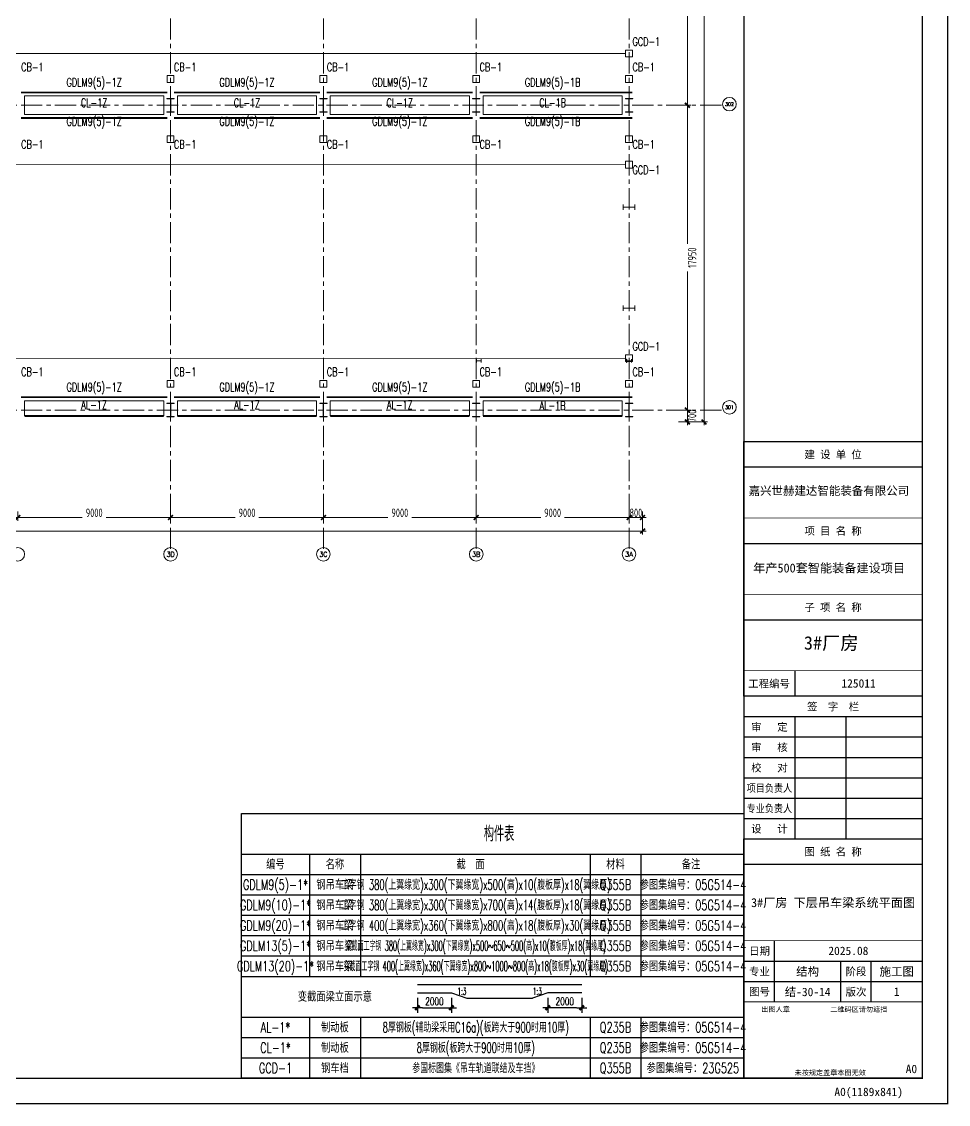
# Model space of a CAD drawing. Extents: x -1201378 to 2367219, y -619313 to 244905.
# Drawn here: x 1680472 to 1735046, y -296140 to -232373 of the extents above; entities that cross this region are included whole.
import ezdxf
from ezdxf.enums import TextEntityAlignment as Align

# ---------------------------------------------------------------- set-up
doc = ezdxf.new("R2010")
doc.units = 0
doc.header["$LTSCALE"] = 1000
doc.linetypes.add('CENTER', pattern=[2, 1.25, -0.25, 0.25, -0.25])
doc.layers.get('0').update_dxf_attribs({"linetype": 'CONTINUOUS'})
doc.layers.get('Defpoints').update_dxf_attribs({"linetype": 'CONTINUOUS'})
for name, color, linetype in [('0-cxFrame', 155, 'CONTINUOUS'), ('A-WINDOW', 140, 'CONTINUOUS'), ('TAB', 7, 'CONTINUOUS'), ('TEXT', 7, 'CONTINUOUS'), ('建-文字', 7, 'CONTINUOUS')]:
    doc.layers.add(name, color=color, linetype=linetype)
for name, color, linetype, lineweight in [('0-cxText', 131, 'CONTINUOUS', 25), ('S-axis', 111, 'CONTINUOUS', 0), ('S-col', 2, 'CONTINUOUS', 0), ('S-dote', 5, 'CENTER', 0), ('THIN', 7, 'CONTINUOUS', 0), ('吊车梁', 4, 'CONTINUOUS', 0)]:
    doc.layers.add(name, color=color, linetype=linetype, lineweight=lineweight)
doc.styles.add('_TCH_AXIS', font='COMPLEX', dxfattribs={"bigfont": 'GBCBIG'})
doc.styles.add('cx_biaoti', font='')
doc.styles.add('cx_tuming', font='simhei.ttf')
doc.styles.add('cx_tuqian1', font='')
doc.styles.add('SS1', font='tj-romans1.shx', dxfattribs={"width": 0.7, "bigfont": 'tj-hztxt1.shx'})
doc.styles.add('TSSD_Dimension', font='tssdeng.shx', dxfattribs={"width": 0.7, "bigfont": 'hztxt.shx'})
doc.styles.add('TSSD_Norm', font='tj-romans1.shx', dxfattribs={"bigfont": 'tj-hztxt.shx'})
doc.styles.add('TSSD_Rein', font='tj-romans1.shx', dxfattribs={"width": 0.7, "bigfont": 'tj-hztxt.shx'})
doc.styles.add('黑体', font='simhei.ttf', dxfattribs={"width": 0.8})
doc.styles.get('cx_biaoti').set_extended_font_data('SimSun')
doc.styles.get('cx_tuqian1').set_extended_font_data('SimSun')
doc.dimstyles.new('S-150-ARCHI', dxfattribs={"dimscale": 150, "dimtxt": 3, "dimasz": 2, "dimexe": 2, "dimexo": 2, "dimgap": 1, "dimtad": 1, "dimdec": 0, "dimzin": 0, "dimdsep": 46, "dimtxsty": 'SS1', "dimblk1": 'TT', "dimblk2": 'TT', "dimsah": 1, "dimcen": 1, "dimclrd": 256, "dimclre": 256, "dimclrt": 256, "dimadec": 0, "dimazin": 0, "dimtfac": 1, "dimtdec": 0, "dimtix": 1, "dimtmove": 2, "dimatfit": 0, "dimldrblk": 'TT', "dimfxl": 2, "dimtolj": 1, "dimtzin": 0, "dimarcsym": 0})
doc.dimstyles.new('TSSD_200_200', dxfattribs={"dimtxt": 500, "dimasz": 200, "dimexe": 200, "dimexo": 500, "dimgap": 200, "dimtad": 1, "dimdec": 0, "dimzin": 0, "dimdsep": 46, "dimtxsty": 'TSSD_Dimension', "dimblk": 'ARCHTICK', "dimcen": 0, "dimdle": 200, "dimclrt": 7, "dimadec": 0, "dimazin": 0, "dimtfac": 1, "dimtdec": 0, "dimtix": 1, "dimtmove": 2, "dimatfit": 3, "dimfxl": 1, "dimtolj": 1, "dimtzin": 0, "dimarcsym": 0})

# ---------------------------------------------------------------- blocks, each defined once
blk = doc.blocks.new('w42343243')
at = {"layer": 'S-col'}
blk.add_lwpolyline([(-165069, 621020), (-164639, 621020), (-164639, 621002), (-164848, 621002), (-164848, 620238), (-164639, 620238), (-164639, 620220), (-165069, 620220), (-165069, 620238), (-164860, 620238), (-164860, 621002), (-165069, 621002)], close=True, dxfattribs=at)
blk = doc.blocks.new('42343')
at = {"layer": 'A-WINDOW'}
for p in [(9000, -53750), (18000, -53750), (27000, -53750), (36000, -53750), (9000, -71700), (18000, -71700), (27000, -71700), (36000, -71700)]:
    blk.add_blockref('w42343243', p, dxfattribs=at)
blk = doc.blocks.new('_ArchTick')
at = {"color": 0, "linetype": 'ByBlock', "const_width": 0.5}
blk.add_lwpolyline([(-0.71, -0.71), (0.71, 0.71)], dxfattribs=at)
blk = doc.blocks.new('*D504')
at = {"layer": 'Defpoints', "color": 0, "transparency": 16777216}
for p in [(-119758, -360718), (-110758, -360718), (-110758, -361576)]:
    blk.add_point(p, dxfattribs=at)
at = {"layer": 'S-axis', "color": 0, "lineweight": -2, "transparency": 16777216}
for p, q in [((-119758, -361218), (-119758, -361776)), ((-110758, -361218), (-110758, -361776)), ((-119958, -361576), (-115957, -361576)), ((-110558, -361576), (-114560, -361576))]:
    blk.add_line(p, q, dxfattribs=at)
at = {"layer": 'S-axis', "color": 0, "lineweight": -2, "transparency": 16777216, "xscale": 200, "yscale": 200, "zscale": 200, "rotation": 180}
blk.add_blockref('_ArchTick', (-119758, -361576), dxfattribs=at)
at = {"layer": 'S-axis', "color": 0, "lineweight": -2, "transparency": 16777216, "xscale": 200, "yscale": 200, "zscale": 200}
blk.add_blockref('_ArchTick', (-110758, -361576), dxfattribs=at)
at = {"layer": 'S-axis', "color": 7, "transparency": 16777216, "insert": (-115258, -361301), "char_height": 500, "attachment_point": 5, "style": 'TSSD_Dimension'}
blk.add_mtext('\\A1;9000', dxfattribs=at)
blk = doc.blocks.new('*D505')
at = {"layer": 'Defpoints', "color": 0, "transparency": 16777216}
for p in [(-110758, -360718), (-101758, -360718), (-101758, -361576)]:
    blk.add_point(p, dxfattribs=at)
at = {"layer": 'S-axis', "color": 0, "lineweight": -2, "transparency": 16777216}
for p, q in [((-110758, -361218), (-110758, -361776)), ((-101758, -361218), (-101758, -361776)), ((-110958, -361576), (-106957, -361576)), ((-101558, -361576), (-105560, -361576))]:
    blk.add_line(p, q, dxfattribs=at)
at = {"layer": 'S-axis', "color": 0, "lineweight": -2, "transparency": 16777216, "xscale": 200, "yscale": 200, "zscale": 200, "rotation": 180}
blk.add_blockref('_ArchTick', (-110758, -361576), dxfattribs=at)
at = {"layer": 'S-axis', "color": 0, "lineweight": -2, "transparency": 16777216, "xscale": 200, "yscale": 200, "zscale": 200}
blk.add_blockref('_ArchTick', (-101758, -361576), dxfattribs=at)
at = {"layer": 'S-axis', "color": 7, "transparency": 16777216, "insert": (-106258, -361301), "char_height": 500, "attachment_point": 5, "style": 'TSSD_Dimension'}
blk.add_mtext('\\A1;9000', dxfattribs=at)
blk = doc.blocks.new('*D506')
at = {"layer": 'Defpoints', "color": 0, "transparency": 16777216}
for p in [(-101758, -360718), (-92758, -360718), (-92758, -361576)]:
    blk.add_point(p, dxfattribs=at)
at = {"layer": 'S-axis', "color": 0, "lineweight": -2, "transparency": 16777216}
for p, q in [((-101758, -361218), (-101758, -361776)), ((-92758, -361218), (-92758, -361776)), ((-101958, -361576), (-97957, -361576)), ((-92558, -361576), (-96560, -361576))]:
    blk.add_line(p, q, dxfattribs=at)
at = {"layer": 'S-axis', "color": 0, "lineweight": -2, "transparency": 16777216, "xscale": 200, "yscale": 200, "zscale": 200, "rotation": 180}
blk.add_blockref('_ArchTick', (-101758, -361576), dxfattribs=at)
at = {"layer": 'S-axis', "color": 0, "lineweight": -2, "transparency": 16777216, "xscale": 200, "yscale": 200, "zscale": 200}
blk.add_blockref('_ArchTick', (-92758, -361576), dxfattribs=at)
at = {"layer": 'S-axis', "color": 7, "transparency": 16777216, "insert": (-97258, -361301), "char_height": 500, "attachment_point": 5, "style": 'TSSD_Dimension'}
blk.add_mtext('\\A1;9000', dxfattribs=at)
blk = doc.blocks.new('*D507')
at = {"layer": 'Defpoints', "color": 0, "transparency": 16777216}
for p in [(-92758, -360718), (-83758, -360718), (-83758, -361576)]:
    blk.add_point(p, dxfattribs=at)
at = {"layer": 'S-axis', "color": 0, "lineweight": -2, "transparency": 16777216}
for p, q in [((-92758, -361218), (-92758, -361776)), ((-83758, -361218), (-83758, -361776)), ((-92958, -361576), (-88957, -361576)), ((-83558, -361576), (-87560, -361576))]:
    blk.add_line(p, q, dxfattribs=at)
at = {"layer": 'S-axis', "color": 0, "lineweight": -2, "transparency": 16777216, "xscale": 200, "yscale": 200, "zscale": 200, "rotation": 180}
blk.add_blockref('_ArchTick', (-92758, -361576), dxfattribs=at)
at = {"layer": 'S-axis', "color": 0, "lineweight": -2, "transparency": 16777216, "xscale": 200, "yscale": 200, "zscale": 200}
blk.add_blockref('_ArchTick', (-83758, -361576), dxfattribs=at)
at = {"layer": 'S-axis', "color": 7, "transparency": 16777216, "insert": (-88258, -361301), "char_height": 500, "attachment_point": 5, "style": 'TSSD_Dimension'}
blk.add_mtext('\\A1;9000', dxfattribs=at)
blk = doc.blocks.new('*D508')
at = {"layer": 'Defpoints', "color": 0, "transparency": 16777216}
for p in [(-83758, -360718), (-82958, -360718), (-82958, -361576)]:
    blk.add_point(p, dxfattribs=at)
at = {"layer": 'S-axis', "color": 0, "lineweight": -2, "transparency": 16777216}
for p, q in [((-83758, -361218), (-83758, -361776)), ((-82958, -361218), (-82958, -361776)), ((-83958, -361576), (-82758, -361576))]:
    blk.add_line(p, q, dxfattribs=at)
at = {"layer": 'S-axis', "color": 0, "lineweight": -2, "transparency": 16777216, "xscale": 200, "yscale": 200, "zscale": 200, "rotation": 180}
blk.add_blockref('_ArchTick', (-83758, -361576), dxfattribs=at)
at = {"layer": 'S-axis', "color": 0, "lineweight": -2, "transparency": 16777216, "xscale": 200, "yscale": 200, "zscale": 200}
blk.add_blockref('_ArchTick', (-82958, -361576), dxfattribs=at)
at = {"layer": 'S-axis', "color": 7, "transparency": 16777216, "insert": (-83358, -361301), "char_height": 500, "attachment_point": 5, "style": 'TSSD_Dimension'}
blk.add_mtext('\\A1;800', dxfattribs=at)
blk = doc.blocks.new('*D512')
at = {"layer": 'Defpoints', "color": 0, "transparency": 16777216}
for p in [(-81336, -319348), (-81336, -337298), (-80320, -337298)]:
    blk.add_point(p, dxfattribs=at)
at = {"layer": 'S-axis', "color": 0, "lineweight": -2, "transparency": 16777216}
for p, q in [((-80836, -319348), (-80120, -319348)), ((-80320, -319148), (-80320, -327517)), ((-80320, -337498), (-80320, -329129)), ((-80836, -337298), (-80120, -337298))]:
    blk.add_line(p, q, dxfattribs=at)
at = {"layer": 'S-axis', "color": 0, "lineweight": -2, "transparency": 16777216, "xscale": 200, "yscale": 200, "zscale": 200}
for p, rotation in [((-80320, -319348), 90), ((-80320, -337298), 270)]:
    blk.add_blockref('_ArchTick', p, dxfattribs=dict(at, rotation=rotation))
at = {"layer": 'S-axis', "color": 7, "transparency": 16777216, "insert": (-80045, -328323), "char_height": 500, "attachment_point": 5, "rotation": 90, "style": 'TSSD_Dimension'}
blk.add_mtext('\\A1;17950', dxfattribs=at)
blk = doc.blocks.new('*D513')
at = {"layer": 'Defpoints', "color": 0, "transparency": 16777216}
for p in [(-81336, -337298), (-81336, -355248), (-80320, -355248)]:
    blk.add_point(p, dxfattribs=at)
at = {"layer": 'S-axis', "color": 0, "lineweight": -2, "transparency": 16777216}
for p, q in [((-80836, -337298), (-80120, -337298)), ((-80320, -337098), (-80320, -345467)), ((-80320, -355448), (-80320, -347079)), ((-80836, -355248), (-80120, -355248))]:
    blk.add_line(p, q, dxfattribs=at)
at = {"layer": 'S-axis', "color": 0, "lineweight": -2, "transparency": 16777216, "xscale": 200, "yscale": 200, "zscale": 200}
for p, rotation in [((-80320, -337298), 90), ((-80320, -355248), 270)]:
    blk.add_blockref('_ArchTick', p, dxfattribs=dict(at, rotation=rotation))
at = {"layer": 'S-axis', "color": 7, "transparency": 16777216, "insert": (-80045, -346273), "char_height": 500, "attachment_point": 5, "rotation": 90, "style": 'TSSD_Dimension'}
blk.add_mtext('\\A1;17950', dxfattribs=at)
blk = doc.blocks.new('*D514')
at = {"layer": 'Defpoints', "color": 0, "transparency": 16777216}
for p in [(-81336, -355248), (-81336, -355948), (-80320, -355948)]:
    blk.add_point(p, dxfattribs=at)
at = {"layer": 'S-axis', "color": 0, "lineweight": -2, "transparency": 16777216}
for p, q in [((-80320, -355048), (-80320, -356148)), ((-80836, -355248), (-80120, -355248)), ((-80836, -355948), (-80120, -355948))]:
    blk.add_line(p, q, dxfattribs=at)
at = {"layer": 'S-axis', "color": 0, "lineweight": -2, "transparency": 16777216, "xscale": 200, "yscale": 200, "zscale": 200}
for p, rotation in [((-80320, -355248), 90), ((-80320, -355948), 270)]:
    blk.add_blockref('_ArchTick', p, dxfattribs=dict(at, rotation=rotation))
at = {"layer": 'S-axis', "color": 7, "transparency": 16777216, "insert": (-80045, -355598), "char_height": 500, "attachment_point": 5, "rotation": 90, "style": 'TSSD_Dimension'}
blk.add_mtext('\\A1;700', dxfattribs=at)
blk = doc.blocks.new('*D457')
at = {"layer": 'Defpoints', "color": 0, "transparency": 16777216}
for p in [(-81236, -282748), (-81236, -355948), (-79341, -355948)]:
    blk.add_point(p, dxfattribs=at)
at = {"layer": 'S-axis', "color": 0, "lineweight": -2, "transparency": 16777216}
for p, q in [((-80736, -282748), (-79141, -282748)), ((-79341, -282548), (-79341, -318516)), ((-79341, -356148), (-79341, -320181)), ((-80736, -355948), (-79141, -355948))]:
    blk.add_line(p, q, dxfattribs=at)
at = {"layer": 'S-axis', "color": 0, "lineweight": -2, "transparency": 16777216, "xscale": 200, "yscale": 200, "zscale": 200}
for p, rotation in [((-79341, -282748), 90), ((-79341, -355948), 270)]:
    blk.add_blockref('_ArchTick', p, dxfattribs=dict(at, rotation=rotation))
at = {"layer": 'S-axis', "color": 7, "transparency": 16777216, "insert": (-79066, -319348), "char_height": 500, "attachment_point": 5, "rotation": 90, "style": 'TSSD_Dimension'}
blk.add_mtext('\\A1;73200', dxfattribs=at)
blk = doc.blocks.new('*D458')
at = {"layer": 'Defpoints', "color": 0, "transparency": 16777216}
for p in [(-268658, -360818), (-82958, -360818), (-82958, -362376)]:
    blk.add_point(p, dxfattribs=at)
at = {"layer": 'S-axis', "color": 0, "lineweight": -2, "transparency": 16777216}
for p, q in [((-268658, -361318), (-268658, -362576)), ((-82958, -361318), (-82958, -362576)), ((-268858, -362376), (-176749, -362376)), ((-82758, -362376), (-174868, -362376))]:
    blk.add_line(p, q, dxfattribs=at)
at = {"layer": 'S-axis', "color": 0, "lineweight": -2, "transparency": 16777216, "xscale": 200, "yscale": 200, "zscale": 200, "rotation": 180}
blk.add_blockref('_ArchTick', (-268658, -362376), dxfattribs=at)
at = {"layer": 'S-axis', "color": 0, "lineweight": -2, "transparency": 16777216, "xscale": 200, "yscale": 200, "zscale": 200}
blk.add_blockref('_ArchTick', (-82958, -362376), dxfattribs=at)
at = {"layer": 'S-axis', "color": 7, "transparency": 16777216, "insert": (-175808, -362101), "char_height": 500, "attachment_point": 5, "style": 'TSSD_Dimension'}
blk.add_mtext('\\A1;185700', dxfattribs=at)
blk = doc.blocks.new('zjcx_lan_qianzi(Dragon)')
for p, q in [((-7000, 4800), (0, 4800)), ((-5000, 4800), (-5000, 0)), ((-3000, 4800), (-3000, 0)), ((-7000, 4000), (0, 4000)), ((-7000, 3200), (0, 3200)), ((-7000, 2400), (0, 2400)), ((-7000, 1600), (0, 1600)), ((-7000, 800), (0, 800))]:
    blk.add_line(p, q)
at = {"const_width": 30}
blk.add_lwpolyline([(-7000, 5600), (0, 5600)], dxfattribs=at)
blk.add_lwpolyline([(-7000, 5600), (0, 5600), (0, 0), (-7000, 0)], close=True, dxfattribs=at)
at = {"style": 'cx_biaoti'}
for s, p in [('签  字  栏', (-3500, 5200)), ('审   定', (-6000, 4400)), ('审   核', (-6000, 3600)), ('校   对', (-6000, 2800)), ('设   计', (-6000, 400))]:
    blk.add_text(s, height=300, dxfattribs=at).set_placement(p, align=Align.MIDDLE)
at = {"style": 'cx_biaoti', "width": 0.85}
for s, p in [('项目负责人', (-6000, 2000)), ('专业负责人', (-6000, 1200))]:
    blk.add_text(s, height=300, dxfattribs=at).set_placement(p, align=Align.MIDDLE)
blk = doc.blocks.new('T-签字(Dragon)')
at = {"layer": '0-cxFrame'}
blk.add_blockref('zjcx_lan_qianzi(Dragon)', (0, 0), dxfattribs=at)
blk = doc.blocks.new('zjcx_lan_tuming(Dragon)')
for p, q in [((-7000, 8400), (0, 8400)), ((-5800, 3000), (-5800, 5400)), ((-7000, 4600), (0, 4600)), ((-3200, 3000), (-3200, 4600)), ((-2000, 3000), (-2000, 4600)), ((-7000, 3800), (0, 3800))]:
    blk.add_line(p, q)
at = {"const_width": 30}
for points in [[(-7000, 9400), (0, 9400)], [(-7000, 5400), (0, 5400)], [(-7000, 3000), (0, 3000)], [(-7000, 0), (0, 0)]]:
    blk.add_lwpolyline(points, dxfattribs=at)
blk.add_lwpolyline([(-7000, 9400), (0, 9400), (0, 0), (-7000, 0)], close=True)
at = {"style": 'cx_biaoti'}
for s, p in [('图 纸 名 称', (-3500, 8900)), ('日期', (-6388, 5000)), ('专业', (-6388, 4200)), ('阶段', (-2600, 4200)), ('图号', (-6388, 3400)), ('版次', (-2600, 3400))]:
    blk.add_text(s, height=300, dxfattribs=at).set_placement(p, align=Align.MIDDLE)
for s, p in [('出图人章', (-6316, 2607)), ('二维码区请勿遮挡', (-3609, 2607)), ('未按规定盖章本图无效', (-5013, 120))]:
    blk.add_text(s, height=200, dxfattribs=at).set_placement(p)
blk = doc.blocks.new('T-图签(Dragon)')
blk.add_blockref('zjcx_lan_tuming(Dragon)', (0, 0))
at = {"color": 3, "style": 'cx_biaoti'}
for s, p in [('2025.08', (-2900, 5000)), ('施工图', (-1000, 4200))]:
    blk.add_text(s, height=330, dxfattribs=at).set_placement(p, align=Align.MIDDLE)
blk = doc.blocks.new('zjcx_lan_xiangmu(Dragon)')
for p, q in [((-7000, 9000), (0, 9000)), ((-7000, 6000), (0, 6000)), ((-7000, 3000), (0, 3000)), ((-5000, 1000), (-5000, 0))]:
    blk.add_line(p, q)
at = {"const_width": 30}
for points in [[(-7000, 10000), (0, 10000)], [(-7000, 7000), (0, 7000)], [(-7000, 7000), (0, 7000)], [(-7000, 4000), (0, 4000)], [(-7000, 4000), (0, 4000)], [(-7000, 1000), (0, 1000)], [(-7000, 0), (0, 0)]]:
    blk.add_lwpolyline(points, dxfattribs=at)
blk.add_lwpolyline([(-7000, 10000), (0, 10000), (0, 0), (-7000, 0)], close=True)
at = {"style": 'cx_biaoti'}
for s, p in [('建 设 单 位', (-3500, 9500)), ('项 目 名 称', (-3500, 6500)), ('子 项 名 称', (-3500, 3500)), ('工程编号', (-6013, 500))]:
    blk.add_text(s, height=300, dxfattribs=at).set_placement(p, align=Align.MIDDLE)
blk = doc.blocks.new('T-项目(Dragon)')
blk.add_blockref('zjcx_lan_xiangmu(Dragon)', (0, 0))
at = {"color": 3, "style": 'cx_tuming'}
for s, height, p in [('嘉兴世赫建达智能装备有限公司', 330, (-6816, 7901)), ('年产500套智能装备建设项目 ', 350, (-6638, 4859))]:
    blk.add_text(s, height=height, dxfattribs=at).set_placement(p)
blk = doc.blocks.new('zjcx_T0(Dragon)')
at = {"layer": '0-cxFrame', "const_width": 50}
blk.add_lwpolyline([(0, 82100), (-7000, 82100), (-7000, 0), (0, 0)], close=True, dxfattribs=at)
at = {"layer": '0-cxFrame'}
for name, p in [('T-项目(Dragon)', (0, 15000)), ('T-签字(Dragon)', (0, 9400)), ('T-图签(Dragon)', (0, 0))]:
    blk.add_blockref(name, p, dxfattribs=at)
blk = doc.blocks.new('TK22.A0 L(Dragon)')
at = {"layer": '0-cxFrame', "color": 7, "const_width": 0.5}
blk.add_lwpolyline([(0, 0), (-1486, 0), (-1486, 841), (0, 841)], close=True, dxfattribs=at)
at = {"layer": '0-cxFrame', "const_width": 0.5}
for points in [[(-80, 10), (-1466, 10), (-1466, 831), (-80, 831)], [(-10, 10), (-80, 10), (-80, 831), (-10, 831)]]:
    blk.add_lwpolyline(points, close=True, dxfattribs=at)
at = {"layer": '0-cxFrame', "xscale": 0.009999999999999998, "yscale": 0.009999999999999998, "zscale": 0.009999999999999998}
blk.add_blockref('zjcx_T0(Dragon)', (-10, 10), dxfattribs=at)
at = {"style": '黑体', "flags": 4}
blk.add_attdef('图幅', text='', height=3.3, dxfattribs=at).set_placement((-40, 3), align=Align.RIGHT)
at = {"layer": '0-cxFrame', "style": '黑体'}
blk.add_text('(1189x841)', height=3.3, dxfattribs=at).set_placement((-40, 3))
at = {"layer": '0-cxText', "flags": 4}
for tag, height, style, p in [('建设单位', 3.5, 'cx_tuming', (-45, 240)), ('项目名称', 3.5, 'cx_tuming', (-45, 210)), ('子项名称', 3.5, 'cx_tuming', (-45, 180)), ('工程编号', 3.3, 'cx_tuqian1', (-35, 165)), ('图名1', 3.5, 'cx_tuming', (-45, 87)), ('图名2', 3.5, 'cx_tuming', (-45, 79)), ('图名3', 3.5, 'cx_tuming', (-45, 71)), ('出图日期', 3.3, 'cx_tuqian1', (-39, 60)), ('专业', 3.3, 'cx_tuqian1', (-55, 52)), ('图号', 3.3, 'cx_tuqian1', (-55, 44)), ('版次', 3.3, 'cx_tuqian1', (-20, 44))]:
    blk.add_attdef(tag, text='', height=height, dxfattribs=dict(at, style=style)).set_placement(p, align=Align.MIDDLE)
at = {"layer": 'Defpoints', "color": 6, "flags": 4}
for tag, height, style, p in [('tufu', 3.3, '黑体', (-12, 12)), ('dwfname', 4, 'cx_tuqian1', (-80, 3))]:
    blk.add_attdef(tag, text='', height=height, dxfattribs=dict(at, style=style)).set_placement(p, align=Align.RIGHT)
blk = doc.blocks.new('nt66')
at = {"layer": 'S-col'}
blk.add_lwpolyline([(-195790, 766820), (-195490, 766820), (-195490, 766808), (-195636, 766808), (-195636, 766132), (-195490, 766132), (-195490, 766120), (-195790, 766120), (-195790, 766132), (-195644, 766132), (-195644, 766808), (-195790, 766808)], close=True, dxfattribs=at)
blk = doc.blocks.new('TT')
blk.add_line((-0.97, 0), (0.97, 0))
at = {"const_width": 0.45}
blk.add_lwpolyline([(-0.44, -0.44), (0.44, 0.44)], dxfattribs=at)
blk = doc.blocks.new('*D6339')
at = {"layer": 'Defpoints', "color": 0, "transparency": 16777216}
for p in [(803780, -285976), (805780, -285976), (805780, -286852)]:
    blk.add_point(p, dxfattribs=at)
at = {"layer": 'TEXT', "lineweight": -2, "transparency": 16777216}
for p, q in [((803780, -286276), (803780, -287152)), ((805780, -286276), (805780, -287152)), ((804080, -286852), (805480, -286852))]:
    blk.add_line(p, q, dxfattribs=at)
at = {"layer": 'TEXT', "lineweight": -2, "transparency": 16777216, "xscale": 300, "yscale": 300, "zscale": 300, "rotation": 180}
blk.add_blockref('TT', (803780, -286852), dxfattribs=at)
at = {"layer": 'TEXT', "lineweight": -2, "transparency": 16777216, "xscale": 300, "yscale": 300, "zscale": 300}
blk.add_blockref('TT', (805780, -286852), dxfattribs=at)
at = {"layer": 'TEXT', "transparency": 16777216, "insert": (804780, -286477), "char_height": 450, "attachment_point": 5, "style": 'SS1'}
blk.add_mtext('\\A1;2000', dxfattribs=at)
blk = doc.blocks.new('*D6340')
at = {"layer": 'Defpoints', "color": 0, "transparency": 16777216}
for p in [(811456, -285976), (813456, -285976), (811456, -286852)]:
    blk.add_point(p, dxfattribs=at)
at = {"layer": 'TEXT', "lineweight": -2, "transparency": 16777216}
for p, q in [((811456, -286276), (811456, -287152)), ((813456, -286276), (813456, -287152)), ((813156, -286852), (811756, -286852))]:
    blk.add_line(p, q, dxfattribs=at)
at = {"layer": 'TEXT', "lineweight": -2, "transparency": 16777216, "xscale": 300, "yscale": 300, "zscale": 300, "rotation": 180}
blk.add_blockref('TT', (811456, -286852), dxfattribs=at)
at = {"layer": 'TEXT', "lineweight": -2, "transparency": 16777216, "xscale": 300, "yscale": 300, "zscale": 300}
blk.add_blockref('TT', (813456, -286852), dxfattribs=at)
at = {"layer": 'TEXT', "transparency": 16777216, "insert": (812456, -286477), "char_height": 450, "attachment_point": 5, "style": 'SS1'}
blk.add_mtext('\\A1;2000', dxfattribs=at)
blk = doc.blocks.new('3#轴网')
at = {"layer": 'S-axis'}
for centre in [(-77846.7, -337233.9), (-77846.7, -355083.9), (-119758.5, -363744.2), (-110758.5, -363744.2), (-101758.5, -363744.2), (-92758.5, -363744.2), (-83758.5, -363744.2)]:
    blk.add_circle(centre, 400, dxfattribs=at)
at = {"layer": 'S-dote'}
for p, q in [((-110758.5, -363428.2), (-110758.5, -277944.2)), ((-101758.5, -363428.2), (-101758.5, -277944.2)), ((-92758.5, -363428.2), (-92758.5, -277944.2)), ((-83758.5, -363428.2), (-83758.5, -277944.2)), ((-78316.2, -337298.2), (-273210.6, -337298.2)), ((-78316.2, -355248.2), (-273210.6, -355248.2))]:
    blk.add_line(p, q, dxfattribs=at)
at = {"layer": 'S-axis', "style": '_TCH_AXIS'}
for s, height, p, p2 in [('302', 206.28, (-78107, -337337), (-77586.4, -337337)), ('301', 224.46, (-78103.2, -355196.1), (-77590.1, -355196.1)), ('3D', 282.17, (-111000.3, -363885.3), (-110516.6, -363885.3)), ('3C', 294.28, (-101996.7, -363891.4), (-101520.2, -363891.4)), ('3B', 282.17, (-93000.3, -363885.3), (-92516.6, -363885.3)), ('3A', 276.42, (-84002, -363882.4), (-83515, -363882.4))]:
    blk.add_text(s, height=height, dxfattribs=at).set_placement(p, p2, align=Align.FIT)
at = {"layer": 'S-axis'}
for base, p1, p2, angle, picture, middle in [((-79340.7, -355948.2), (-81236.2, -282748.2), (-81236.2, -355948.2), 270, '*D457', (-79065.7, -319348.2)), ((-80320.4, -337298.2), (-81336.2, -319348.2), (-81336.2, -337298.2), 270, '*D512', (-80045.4, -328323.2)), ((-80320.4, -355248.2), (-81336.2, -337298.2), (-81336.2, -355248.2), 270, '*D513', (-80045.4, -346273.2)), ((-80320.4, -355948.2), (-81336.2, -355248.2), (-81336.2, -355948.2), 270, '*D514', (-80045.4, -355598.2)), ((-82958.5, -362376), (-268658.5, -360818), (-82958.5, -360818), 0, '*D458', (-175808.5, -362101)), ((-110758.5, -361576), (-119758.5, -360718), (-110758.5, -360718), 0, '*D504', (-115258.5, -361301)), ((-101758.5, -361576), (-110758.5, -360718), (-101758.5, -360718), 0, '*D505', (-106258.5, -361301)), ((-92758.5, -361576), (-101758.5, -360718), (-92758.5, -360718), 0, '*D506', (-97258.5, -361301)), ((-83758.5, -361576), (-92758.5, -360718), (-83758.5, -360718), 0, '*D507', (-88258.5, -361301)), ((-82958.5, -361576), (-83758.5, -360718), (-82958.5, -360718), 0, '*D508', (-83358.5, -361301))]:
    dim = blk.add_linear_dim(base=base, p1=p1, p2=p2, angle=angle, dimstyle='TSSD_200_200', dxfattribs=at)
    dim.commit()
    dim.dimension.update_dxf_attribs({"geometry": picture, "text_midpoint": middle, "dimtype": 161})
blk = doc.blocks.new('吊车梁构件表')
at = {"layer": 'TAB'}
for p, q in [((793419.4, -277802.2), (823008.3, -277802.2)), ((797419.4, -277802.2), (797419.4, -285002.2)), ((800419.4, -277802.2), (800419.4, -285002.2)), ((813943.5, -277802.2), (813943.5, -285002.2)), ((816943.5, -277802.2), (816943.5, -285002.2)), ((793419.4, -279002.2), (823008.3, -279002.2)), ((793419.4, -280202.2), (823008.3, -280202.2)), ((793419.4, -281402.2), (823008.3, -281402.2)), ((793419.4, -282602.2), (823008.3, -282602.2)), ((793419.4, -283802.2), (823008.3, -283802.2)), ((793419.4, -285002.2), (823008.3, -285002.2)), ((793419.4, -287402.2), (823008.3, -287402.2)), ((797419.4, -287402.2), (797419.4, -291002.2)), ((800419.4, -287402.2), (800419.4, -291002.2)), ((813943.5, -287402.2), (813943.5, -291002.2)), ((816943.5, -287402.2), (816943.5, -291002.2)), ((793419.4, -288602.2), (823008.3, -288602.2)), ((793419.4, -289802.2), (823008.3, -289802.2))]:
    blk.add_line(p, q, dxfattribs=at)
blk.add_lwpolyline([(793419.4, -275402.2), (823008.3, -275402.2), (823008.3, -291002.2), (793419.4, -291002.2)], close=True, dxfattribs=at)
at = {"layer": 'TEXT'}
for p, q in [((803780.1, -285476.5), (813455.7, -285476.5)), ((803780.1, -285976.5), (805780.1, -285976.5)), ((805780.1, -285976.5), (806680.1, -286276.5)), ((806680.1, -286276.5), (810555.7, -286276.5)), ((811455.7, -285976.5), (810555.7, -286276.5)), ((813455.7, -285976.5), (811455.7, -285976.5))]:
    blk.add_line(p, q, dxfattribs=at)
at = {"layer": 'TEXT', "style": 'TSSD_Norm'}
for s, height, width, p in [('构件表', 900, 0.7, (808586.7, -276602.2)), ('编号', 600, 0.7, (795419.4, -278402.2)), ('名称', 600, 0.7, (798919.4, -278402.2)), ('截  面', 600, 0.7, (806912.2, -278402.2)), ('材料', 600, 0.7, (815443.5, -278402.2)), ('备注', 600, 0.7, (819890.1, -278402.2)), ('GDLM9(5)-1*', 600, 0.7, (795419.4, -279602.2)), ('钢吊车梁', 600, 0.7, (798919.4, -279602.2)), ('工字钢 380(上翼缘宽)x300(下翼缘宽)x500(高)x10(腹板厚)x18(翼缘厚)', 600, 0.6, (807217.6, -279602.2)), ('参图集编号：05G514-4', 600, 0.7, (820003.1, -279602.2)), ('Q355B', 600, 0.7, (815443.5, -279602.2)), ('GDLM9(10)-1*', 600, 0.7, (795419.4, -280802.2)), ('钢吊车梁', 600, 0.7, (798919.4, -280802.2)), ('工字钢 380(上翼缘宽)x300(下翼缘宽)x700(高)x14(腹板厚)x18(翼缘厚)', 600, 0.6, (807217.6, -280802.2)), ('Q355B', 600, 0.7, (815443.5, -280802.2)), ('参图集编号：05G514-4', 600, 0.7, (820003.1, -280802.2)), ('GDLM9(20)-1*', 600, 0.7, (795419.4, -282002.2)), ('钢吊车梁', 600, 0.7, (798919.4, -282002.2)), ('工字钢 400(上翼缘宽)x360(下翼缘宽)x800(高)x18(腹板厚)x30(翼缘厚)', 600, 0.6, (807217.6, -282002.2)), ('Q355B', 600, 0.7, (815443.5, -282002.2)), ('参图集编号：05G514-4', 600, 0.7, (820003.1, -282002.2)), ('GDLM13(5)-1*', 600, 0.7, (795419.4, -283202.2)), ('钢吊车梁', 600, 0.7, (798919.4, -283202.2)), ('变截面工字钢 380(上翼缘宽)x300(下翼缘宽)x500~650~500(高)x10(腹板厚)x18(翼缘厚)', 600, 0.45, (807217.6, -283202.2)), ('Q355B', 600, 0.7, (815443.5, -283202.2)), ('参图集编号：05G514-4', 600, 0.7, (820003.1, -283202.2)), ('GDLM13(20)-1*', 600, 0.7, (795419.4, -284402.2)), ('钢吊车梁', 600, 0.7, (798919.4, -284402.2)), ('变截面工字钢 400(上翼缘宽)x360(下翼缘宽)x800~1000~800(高)x18(腹板厚)x30(翼缘厚)', 600, 0.45, (807217.6, -284402.2)), ('Q355B', 600, 0.7, (815443.5, -284402.2)), ('参图集编号：05G514-4', 600, 0.7, (820003.1, -284402.2)), ('变截面梁立面示意', 600, 0.7, (798919.4, -286192.9)), ('1:3', 400, 0.5, (806398.9, -285885.3)), ('1:3', 400, 0.5, (810836.9, -285885.3)), ('AL-1*', 600, 0.7, (795419.4, -288002.2)), ('制动板', 600, 0.7, (798919.4, -288002.2)), ('8厚钢板(辅助梁采用C16a)(板跨大于900时用10厚)', 600, 0.6, (807217.6, -288002.2)), ('Q235B', 600, 0.7, (815443.5, -288002.2)), ('参图集编号：05G514-4', 600, 0.7, (820003.1, -288002.2)), ('制动板', 600, 0.7, (798919.4, -289202.2)), ('8厚钢板(板跨大于900时用10厚)', 600, 0.6, (807217.6, -289202.2)), ('参图集编号：05G514-4', 600, 0.7, (820003.1, -289202.2)), ('CL-1*', 600, 0.7, (795419.4, -289202.2)), ('Q235B', 600, 0.7, (815443.5, -289202.2)), ('GCD-1', 600, 0.7, (795419.4, -290402.2)), ('钢车档', 600, 0.7, (798919.4, -290402.2)), ('参国标图集《吊车轨道联结及车挡》', 600, 0.6, (807217.6, -290402.2)), ('Q355B', 600, 0.7, (815443.5, -290402.2)), ('参图集编号：23G525', 600, 0.7, (820003.1, -290402.2))]:
    blk.add_text(s, height=height, dxfattribs=dict(at, width=width)).set_placement(p, align=Align.MIDDLE_CENTER)
at = {"layer": 'TEXT'}
dim = blk.add_linear_dim(base=(805780.1, -286851.6), p1=(803780.1, -285976.5), p2=(805780.1, -285976.5), dimstyle='S-150-ARCHI', dxfattribs=at)
dim.commit()
dim.dimension.update_dxf_attribs({"geometry": '*D6339', "text_midpoint": (804780.1, -286476.6)})
dim = blk.add_linear_dim(base=(811455.7, -286851.6), p1=(813455.7, -285976.5), p2=(811455.7, -285976.5), angle=180, dimstyle='S-150-ARCHI', dxfattribs=at)
dim.commit()
dim.dimension.update_dxf_attribs({"geometry": '*D6340', "text_midpoint": (812455.7, -286476.6)})

msp = doc.modelspace()

# ---------------------------------------------------------------- linework, layer by layer
at = {"layer": 'S-col'}
for points in [[(1707241.5, -252448.2), (1707241.5, -252248.2), (1707253.5, -252248.2), (1707253.5, -252344.2), (1707529.5, -252344.2), (1707529.5, -252248.2), (1707541.5, -252248.2), (1707541.5, -252448.2), (1707529.5, -252448.2), (1707529.5, -252352.2), (1707253.5, -252352.2), (1707253.5, -252448.2)], [(1716091.5, -252448.2), (1716091.5, -252248.2), (1716103.5, -252248.2), (1716103.5, -252344.2), (1716379.5, -252344.2), (1716379.5, -252248.2), (1716391.5, -252248.2), (1716391.5, -252448.2), (1716379.5, -252448.2), (1716379.5, -252352.2), (1716103.5, -252352.2), (1716103.5, -252448.2)]]:
    msp.add_lwpolyline(points, close=True, dxfattribs=at)
at = {"layer": '吊车梁', "color": 6, "const_width": 50}
for points in [[(1541441.5, -234248.2), (1716041.5, -234248.2)], [(1532441.5, -240798.2), (1716041.5, -240798.2)], [(1532441.5, -252198.2), (1716041.5, -252198.2)]]:
    msp.add_lwpolyline(points, dxfattribs=at)
at = {"layer": '吊车梁'}
for points in [[(1716041.5, -234448.2), (1716441.5, -234448.2), (1716441.5, -234048.2), (1716041.5, -234048.2)], [(1689041.5, -235948.2), (1689441.5, -235948.2), (1689441.5, -235548.2), (1689041.5, -235548.2)], [(1698041.5, -235948.2), (1698441.5, -235948.2), (1698441.5, -235548.2), (1698041.5, -235548.2)], [(1707041.5, -235948.2), (1707441.5, -235948.2), (1707441.5, -235548.2), (1707041.5, -235548.2)], [(1716041.5, -235948.2), (1716441.5, -235948.2), (1716441.5, -235548.2), (1716041.5, -235548.2)], [(1688841.5, -236748.2), (1680641.5, -236748.2), (1680641.5, -237848.2), (1688841.5, -237848.2)], [(1697841.5, -236748.2), (1689641.5, -236748.2), (1689641.5, -237848.2), (1697841.5, -237848.2)], [(1706841.5, -236748.2), (1698641.5, -236748.2), (1698641.5, -237848.2), (1706841.5, -237848.2)], [(1715841.5, -236748.2), (1707641.5, -236748.2), (1707641.5, -237848.2), (1715841.5, -237848.2)], [(1689041.5, -239098.2), (1689441.5, -239098.2), (1689441.5, -239498.2), (1689041.5, -239498.2)], [(1698041.5, -239098.2), (1698441.5, -239098.2), (1698441.5, -239498.2), (1698041.5, -239498.2)], [(1707041.5, -239098.2), (1707441.5, -239098.2), (1707441.5, -239498.2), (1707041.5, -239498.2)], [(1716041.5, -239098.2), (1716441.5, -239098.2), (1716441.5, -239498.2), (1716041.5, -239498.2)], [(1716041.5, -240598.2), (1716441.5, -240598.2), (1716441.5, -240998.2), (1716041.5, -240998.2)], [(1716041.5, -252398.2), (1716441.5, -252398.2), (1716441.5, -251998.2), (1716041.5, -251998.2)], [(1689041.5, -253898.2), (1689441.5, -253898.2), (1689441.5, -253498.2), (1689041.5, -253498.2)], [(1698041.5, -253898.2), (1698441.5, -253898.2), (1698441.5, -253498.2), (1698041.5, -253498.2)], [(1707041.5, -253898.2), (1707441.5, -253898.2), (1707441.5, -253498.2), (1707041.5, -253498.2)], [(1716041.5, -253898.2), (1716441.5, -253898.2), (1716441.5, -253498.2), (1716041.5, -253498.2)], [(1688841.5, -255598.2), (1680641.5, -255598.2), (1680641.5, -254698.2), (1688841.5, -254698.2)], [(1697841.5, -255598.2), (1689641.5, -255598.2), (1689641.5, -254698.2), (1697841.5, -254698.2)], [(1706841.5, -255598.2), (1698641.5, -255598.2), (1698641.5, -254698.2), (1706841.5, -254698.2)], [(1715841.5, -255598.2), (1707641.5, -255598.2), (1707641.5, -254698.2), (1715841.5, -254698.2)]]:
    msp.add_lwpolyline(points, close=True, dxfattribs=at)
at = {"layer": '吊车梁', "const_width": 100}
for points in [[(1689041.5, -236548.2), (1680441.5, -236548.2)], [(1698041.5, -236548.2), (1689441.5, -236548.2)], [(1707041.5, -236548.2), (1698441.5, -236548.2)], [(1716441.5, -236548.2), (1707441.5, -236548.2)], [(1689041.5, -238048.2), (1680441.5, -238048.2)], [(1698041.5, -238048.2), (1689441.5, -238048.2)], [(1707041.5, -238048.2), (1698441.5, -238048.2)], [(1716441.5, -238048.2), (1707441.5, -238048.2)], [(1689041.5, -254498.2), (1680441.5, -254498.2)], [(1698041.5, -254498.2), (1689441.5, -254498.2)], [(1707041.5, -254498.2), (1698441.5, -254498.2)], [(1716441.5, -254498.2), (1707441.5, -254498.2)], [(1688841.5, -255598.2), (1680641.5, -255598.2)], [(1697841.5, -255598.2), (1689641.5, -255598.2)], [(1706841.5, -255598.2), (1698641.5, -255598.2)], [(1715841.5, -255598.2), (1707641.5, -255598.2)]]:
    msp.add_lwpolyline(points, dxfattribs=at)

# ---------------------------------------------------------------- block references
at = {"layer": '0-cxFrame'}
ref = msp.add_blockref('TK22.A0 L(Dragon)', (1735008.3, -296102.2), dxfattribs=dict(at, xscale=150, yscale=150, zscale=150))
ref.add_attrib('图名2', '3#厂房 下层吊车梁系统平面图', dxfattribs={"layer": '0-cxText', "height": 525, "style": 'cx_tuming'}).set_placement((1728258.3, -284252.2), align=Align.MIDDLE)
ref.add_attrib('工程编号', '125011', dxfattribs={"layer": '0-cxText', "height": 495, "style": 'cx_tuqian1'}).set_placement((1729758.3, -271352.2), align=Align.MIDDLE)
ref.add_attrib('图号', '结-30-14', dxfattribs={"layer": '0-cxText', "height": 495, "style": 'cx_tuqian1'}).set_placement((1726758.3, -289502.2), align=Align.MIDDLE)
ref.add_attrib('版次', '1', dxfattribs={"layer": '0-cxText', "height": 495, "style": 'cx_tuqian1'}).set_placement((1732008.3, -289502.2), align=Align.MIDDLE)
ref.add_attrib('专业', '结构', dxfattribs={"layer": '0-cxText', "height": 495, "style": 'cx_tuqian1'}).set_placement((1726758.3, -288302.2), align=Align.MIDDLE)
ref.add_attrib('图幅', 'A0', dxfattribs={"layer": '0', "height": 495, "style": '黑体'}).set_placement((1729008.3, -295652.2), align=Align.RIGHT)
ref.add_attrib('tufu', 'A0', dxfattribs={"layer": 'Defpoints', "color": 6, "height": 495, "style": '黑体'}).set_placement((1733208.3, -294302.2), align=Align.RIGHT)
at = {"layer": 'S-axis'}
msp.add_blockref('3#轴网', (1800000, 100000), dxfattribs=at)
at = {"layer": 'S-col'}
msp.add_blockref('42343', (1845095.7, -804168.2), dxfattribs=at)
at = {"layer": 'S-col', "rotation": 90}
for p in [(2482711.7, -47658.2), (2482711.7, -53608.2)]:
    msp.add_blockref('nt66', p, dxfattribs=at)
at = {"layer": 'TAB'}
msp.add_blockref('吊车梁构件表', (900000, -3600), dxfattribs=at)

# ---------------------------------------------------------------- texts
at = {"layer": 'THIN', "style": 'TSSD_Rein', "width": 0.7}
for s, p in [('GCD-1', (1716441.5, -233948.2)), ('CB-1', (1680441.5, -235448.2)), ('CB-1', (1689441.5, -235448.2)), ('CB-1', (1698441.5, -235448.2)), ('CB-1', (1707441.5, -235448.2)), ('CB-1', (1716441.5, -235448.2)), ('CB-1', (1680441.5, -240002)), ('CB-1', (1689441.5, -240002)), ('CB-1', (1698441.5, -240002)), ('CB-1', (1707441.5, -240002)), ('CB-1', (1716441.5, -240002)), ('GCD-1', (1716441.5, -241502)), ('GCD-1', (1716441.5, -251898.2)), ('CB-1', (1680441.5, -253398.2)), ('CB-1', (1689441.5, -253398.2)), ('CB-1', (1698441.5, -253398.2)), ('CB-1', (1707441.5, -253398.2)), ('CB-1', (1716441.5, -253398.2))]:
    msp.add_text(s, height=500, dxfattribs=at).set_placement(p, align=Align.BOTTOM_LEFT)
for s, p in [('GDLM9(5)-1Z', (1684741.5, -236348.2)), ('GDLM9(5)-1Z', (1693741.5, -236348.2)), ('GDLM9(5)-1Z', (1702741.5, -236348.2)), ('GDLM9(5)-1B', (1711741.5, -236348.2)), ('CL-1Z', (1684741.5, -237550.1)), ('CL-1Z', (1693741.5, -237550.1)), ('CL-1Z', (1702741.5, -237550.1)), ('CL-1B', (1711741.5, -237550.1)), ('GDLM9(5)-1Z', (1684741.5, -238652)), ('GDLM9(5)-1Z', (1693741.5, -238652)), ('GDLM9(5)-1Z', (1702741.5, -238652)), ('GDLM9(5)-1B', (1711741.5, -238652)), ('GDLM9(5)-1Z', (1684741.5, -254298.2)), ('GDLM9(5)-1Z', (1693741.5, -254298.2)), ('GDLM9(5)-1Z', (1702741.5, -254298.2)), ('GDLM9(5)-1B', (1711741.5, -254298.2)), ('AL-1Z', (1684741.5, -255344.4)), ('AL-1Z', (1693741.5, -255344.4)), ('AL-1Z', (1702741.5, -255344.4)), ('AL-1B', (1711741.5, -255392))]:
    msp.add_text(s, height=500, dxfattribs=at).set_placement(p, align=Align.BOTTOM_CENTER)
at = {"layer": '建-文字', "style": '黑体'}
msp.add_text('3#厂房', height=788.61, dxfattribs=at).set_placement((1726536.7, -269359.2))

doc.saveas('drawing.dxf')
